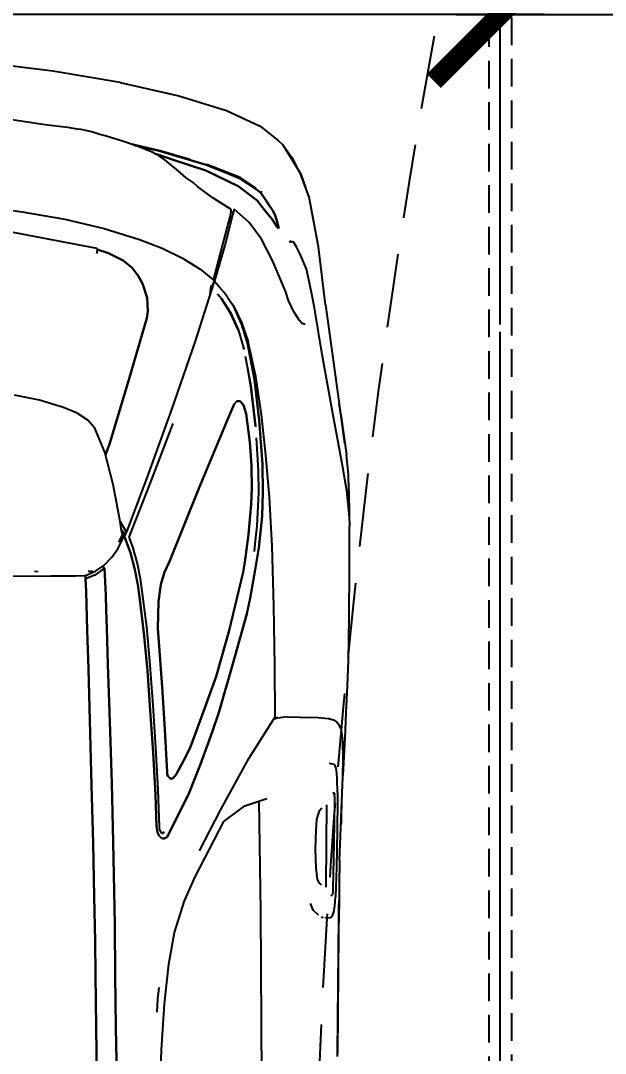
# Model space of a CAD drawing. Header units: inches. Extents: x 7915 to 10666, y -851 to 1175.
# Drawn here: x 8292.4 to 8332.1, y 277.7 to 347.7 of the extents above; entities that cross this region are included whole.
import ezdxf

# ---------------------------------------------------------------- set-up
doc = ezdxf.new("R2010")
doc.units = ezdxf.units.IN
doc.header["$LTSCALE"] = 10
doc.header["$MEASUREMENT"] = 0
for name, pattern in [('Amconstr', [9999, 9999, 0]), ('DASHED', [0.75, 0.5, -0.25]), ('HIDDEN', [9.525, 6.35, -3.175]), ('HIDDEN2', [0.1875, 0.125, -0.0625])]:
    doc.linetypes.add(name, pattern=pattern)
for name, color, linetype in [('CAR1', 250, 'Continuous'), ('dim', 1, 'Continuous'), ('PARK LINE', 2, 'Continuous'), ('SHADE I SEC BEAM', 11, 'HIDDEN2'), ('TEFLONE', 41, 'Continuous')]:
    doc.layers.add(name, color=color, linetype=linetype)
doc.styles.add('3-16', font='arial.ttf', dxfattribs={"height": 15})
doc.dimstyles.new('3-16 INCH', dxfattribs={"dimtxt": 15, "dimasz": 9, "dimexe": 3, "dimexo": 0.5, "dimgap": 0.5, "dimtad": 1, "dimdec": 4, "dimzin": 0, "dimdsep": 46, "dimlunit": 4, "dimtxsty": '3-16', "dimblk": 'ARCHTICK', "dimcen": 8, "dimdle": 3, "dimclrd": 1, "dimclre": 8, "dimclrt": 2, "dimadec": 3, "dimazin": 0, "dimtfac": 1, "dimtdec": 4, "dimtofl": 0, "dimtmove": 2, "dimatfit": 3, "dimldrblk": 'AERO', "dimfxl": 0, "dimtolj": 1, "dimtzin": 0, "dimarcsym": 0})

# ---------------------------------------------------------------- blocks, each defined once
blk = doc.blocks.new('*U249')
at = {"layer": 'PARK LINE', "linetype": 'Amconstr', "lineweight": 25}
blk.add_line((-17.446, 4.432), (-203.535, 51.706), dxfattribs=at)
blk = doc.blocks.new('*U250')
at = {"layer": 'PARK LINE', "color": 0, "linetype": 'ByBlock', "lineweight": -2}
blk.add_blockref('*U249', (-47.274, -186.089), dxfattribs=at)
blk = doc.blocks.new('*U251')
at = {"layer": 'SHADE I SEC BEAM', "ltscale": 1.5}
blk.add_lwpolyline([(-0.75, 124.75), (0.75, 124.75), (0.75, -124.75), (-0.75, -124.75)], close=True, dxfattribs=at)
blk = doc.blocks.new('*U252')
at = {"layer": 'dim', "color": 0, "linetype": 'ByBlock', "lineweight": -2}
blk.add_blockref('*U251', (192, 252.5), dxfattribs=at)
blk = doc.blocks.new('*U255')
at = {"layer": 'TEFLONE', "linetype": 'DASHED'}
blk.add_lwpolyline([(-89.633, 108.001, 0.1117), (-89.633, -120), (102.367, -120, -0.1117), (102.367, 108.001), (102.367, 118.5), (-89.633, 118.5)], format="xyb", close=True, dxfattribs=at)
blk = doc.blocks.new('*U256')
at = {"layer": 'TEFLONE', "color": 0, "linetype": 'ByBlock', "lineweight": -2}
for p in [(0, 0), (192, 0)]:
    blk.add_blockref('*U255', p, dxfattribs=at)
blk = doc.blocks.new('A$C6e495745')
at = {"layer": 'CAR1'}
for p, q in [((182.238, 30.267), (181.876, 27.18)), ((157.153, 29.609), (157.196, 25.714)), ((188.369, 29.733), (187.816, 25.702)), ((191.425, 25.227), (191.875, 29.194)), ((179.458, 22.056), (180.6, 28.593)), ((169.113, 25.827), (169.442, 27.528)), ((181.876, 27.18), (181.405, 24.279)), ((157.513, 25.997), (157.511, 25.741)), ((157.196, 25.714), (157.21, 24.882)), ((168.653, 24.188), (169.113, 25.827)), ((187.816, 25.702), (187.66, 24.174)), ((190.724, 20.656), (191.425, 25.227)), ((157.21, 24.882), (157.226, 24.057)), ((157.226, 24.057), (157.246, 23.211)), ((168.269, 23.266), (168.653, 24.188)), ((181.405, 24.279), (180.821, 21.604)), ((187.66, 24.174), (187.529, 23.41)), ((157.246, 23.211), (157.266, 22.53)), ((167.812, 22.525), (168.269, 23.266)), ((187.449, 22.934), (187.492, 23.147)), ((187.492, 23.147), (187.529, 23.41)), ((154.446, 22.406), (153.55, 22.365)), ((153.55, 22.365), (154.446, 22.406)), ((155.328, 22.448), (154.446, 22.406)), ((154.446, 22.406), (155.328, 22.448)), ((156.196, 22.488), (155.328, 22.448)), ((155.328, 22.448), (156.196, 22.488)), ((157.048, 22.53), (156.196, 22.488)), ((156.196, 22.488), (157.048, 22.53)), ((157.307, 21.894), (157.048, 22.53)), ((157.048, 22.53), (157.27, 22.521)), ((157.266, 22.53), (157.571, 21.852)), ((167.275, 22.036), (167.812, 22.525)), ((179.581, 22.745), (179.575, 22.725)), ((179.575, 22.725), (179.581, 22.745)), ((187.196, 21.972), (187.326, 22.463)), ((187.326, 22.463), (187.449, 22.934)), ((139.113, 21.773), (135.528, 21.645)), ((135.528, 21.645), (139.113, 21.773)), ((143.079, 21.924), (139.113, 21.773)), ((139.113, 21.773), (143.079, 21.924)), ((145.679, 22.027), (143.079, 21.924)), ((143.079, 21.924), (145.679, 22.027)), ((148.32, 22.137), (145.679, 22.027)), ((145.679, 22.027), (148.32, 22.137)), ((150.957, 22.249), (148.32, 22.137)), ((148.32, 22.137), (150.957, 22.249)), ((153.55, 22.365), (150.957, 22.249)), ((150.957, 22.249), (153.55, 22.365)), ((157.793, 21.245), (157.307, 21.894)), ((157.571, 22.356), (157.585, 22.104)), ((157.571, 21.852), (157.971, 21.304)), ((157.585, 22.104), (157.61, 22.036)), ((165.664, 21.349), (167.275, 22.036)), ((179.187, 22.079), (179.114, 22.091)), ((179.383, 22.062), (179.159, 21.291)), ((179.159, 21.291), (179.383, 22.062)), ((179.458, 22.056), (179.187, 22.079)), ((187.102, 21.621), (187.196, 21.972)), ((126.688, 21.389), (122.175, 21.258)), ((122.175, 21.258), (126.688, 21.389)), ((130.193, 21.484), (126.688, 21.389)), ((126.688, 21.389), (130.193, 21.484)), ((132.498, 21.547), (130.193, 21.484)), ((130.193, 21.484), (132.498, 21.547)), ((135.528, 21.645), (132.498, 21.547)), ((132.498, 21.547), (135.528, 21.645)), ((151.28, 20.933), (153.736, 21.04)), ((153.736, 21.04), (151.28, 20.933)), ((153.736, 21.04), (154.954, 21.096)), ((154.954, 21.096), (153.736, 21.04)), ((154.954, 21.096), (155.956, 21.15)), ((155.956, 21.15), (154.954, 21.096)), ((155.956, 21.15), (156.862, 21.201)), ((156.862, 21.201), (155.956, 21.15)), ((156.862, 21.201), (157.793, 21.245)), ((157.793, 21.245), (156.862, 21.201)), ((157.731, 21.328), (157.793, 21.331)), ((157.923, 21.371), (157.793, 21.245)), ((157.793, 21.331), (157.839, 21.29)), ((157.971, 21.304), (158.537, 20.762)), ((163.478, 20.745), (165.664, 21.349)), ((166.276, 21.014), (165.477, 21.298)), ((165.477, 21.298), (166.276, 21.014)), ((170.748, 19.739), (166.276, 21.014)), ((166.276, 21.014), (170.748, 19.739)), ((179.159, 21.291), (178.666, 20.279)), ((178.666, 20.279), (179.159, 21.291)), ((180.821, 21.604), (180.116, 19.189)), ((186.752, 20.445), (187.102, 21.621)), ((133.634, 20.231), (137.034, 20.334)), ((137.034, 20.334), (133.634, 20.231)), ((137.034, 20.334), (140.269, 20.446)), ((140.269, 20.446), (137.034, 20.334)), ((140.269, 20.446), (143.207, 20.567)), ((143.207, 20.567), (140.269, 20.446)), ((143.207, 20.567), (146.039, 20.695)), ((146.039, 20.695), (143.207, 20.567)), ((146.039, 20.695), (148.722, 20.818)), ((148.722, 20.818), (146.039, 20.695)), ((148.722, 20.818), (151.28, 20.933)), ((151.28, 20.933), (148.722, 20.818)), ((158.537, 20.762), (159.119, 20.378)), ((159.119, 20.378), (159.717, 20.096)), ((160.962, 20.239), (163.478, 20.745)), ((186.412, 19.382), (186.752, 20.445)), ((190.724, 20.656), (189.889, 16.668)), ((122.158, 19.912), (126.687, 20.046)), ((126.687, 20.046), (122.158, 19.912)), ((126.687, 20.046), (130.197, 20.144)), ((130.197, 20.144), (126.687, 20.046)), ((130.197, 20.144), (133.634, 20.231)), ((133.634, 20.231), (130.197, 20.144)), ((158.86, 19.513), (159.931, 19.934)), ((159.505, 19.766), (158.86, 19.513)), ((159.264, 19.362), (159.907, 19.615)), ((159.931, 19.934), (159.505, 19.766)), ((159.586, 20.299), (159.593, 20.295)), ((159.593, 20.295), (160.062, 20.077)), ((159.717, 20.096), (160.149, 19.934)), ((159.907, 19.615), (163.514, 18.258)), ((159.948, 20.01), (159.926, 19.938)), ((159.926, 19.938), (160.259, 19.801)), ((159.931, 19.934), (159.931, 19.936)), ((159.967, 19.921), (159.931, 19.934)), ((159.932, 19.957), (159.933, 20.015)), ((160.062, 20.077), (160.361, 20.129)), ((160.149, 19.934), (160.413, 20.138)), ((160.93, 20.211), (160.259, 19.801)), ((163.964, 18.475), (160.274, 19.81)), ((160.361, 20.129), (160.662, 20.184)), ((160.662, 20.184), (160.962, 20.239)), ((160.96, 20.238), (160.93, 20.211)), ((174.783, 18.626), (170.748, 19.739)), ((170.748, 19.739), (174.783, 18.626)), ((178.168, 19.659), (177.631, 19.252)), ((177.631, 19.252), (178.168, 19.659)), ((178.666, 20.279), (178.168, 19.659)), ((178.168, 19.659), (178.666, 20.279)), ((186.502, 19.662), (186.11, 17.884)), ((186.11, 17.884), (186.502, 19.662)), ((186.144, 17.88), (186.608, 19.995)), ((156.682, 18.991), (155.873, 18.858)), ((155.873, 18.858), (156.682, 18.991)), ((157.727, 19.203), (156.682, 18.991)), ((156.682, 18.991), (157.727, 19.203)), ((157.096, 18.811), (158.143, 19.035)), ((158.86, 19.513), (157.727, 19.203)), ((157.727, 19.203), (158.86, 19.513)), ((158.143, 19.035), (159.264, 19.362)), ((177.116, 18.951), (176.15, 18.615)), ((176.15, 18.615), (177.116, 18.951)), ((177.631, 19.252), (177.116, 18.951)), ((177.116, 18.951), (177.631, 19.252)), ((180.116, 19.189), (179.532, 17.641)), ((186.035, 18.415), (186.412, 19.382)), ((150.884, 18.256), (148.185, 18.017)), ((148.185, 18.017), (150.884, 18.256)), ((153.445, 18.53), (150.884, 18.256)), ((150.884, 18.256), (153.445, 18.53)), ((151.261, 18.068), (153.851, 18.335)), ((155.873, 18.858), (153.445, 18.53)), ((153.445, 18.53), (155.873, 18.858)), ((153.851, 18.335), (156.273, 18.672)), ((156.273, 18.672), (157.096, 18.811)), ((163.514, 18.258), (167.661, 16.739)), ((168.61, 16.856), (163.964, 18.475)), ((175.25, 18.571), (174.783, 18.626)), ((174.783, 18.626), (175.25, 18.571)), ((176.15, 18.615), (175.25, 18.571)), ((175.25, 18.571), (176.15, 18.615)), ((185.773, 17.923), (186.035, 18.415)), ((185.898, 18.12), (185.936, 18.229)), ((185.936, 18.229), (185.898, 18.12)), ((142.468, 17.592), (140.32, 17.479)), ((140.32, 17.479), (142.468, 17.592)), ((145.345, 17.793), (142.468, 17.592)), ((142.468, 17.592), (145.345, 17.793)), ((142.814, 17.413), (145.689, 17.613)), ((148.185, 18.017), (145.345, 17.793)), ((145.345, 17.793), (148.185, 18.017)), ((145.689, 17.613), (148.552, 17.829)), ((148.552, 17.829), (151.261, 18.068)), ((152.545, 17.474), (153.753, 17.579)), ((153.753, 17.579), (152.545, 17.474)), ((153.753, 17.579), (155.575, 17.556)), ((155.575, 17.556), (153.753, 17.579)), ((155.575, 17.556), (156.742, 17.415)), ((156.742, 17.415), (155.575, 17.556)), ((179.532, 17.641), (178.882, 16.262)), ((184.793, 16.633), (185.535, 17.546)), ((186.11, 17.884), (185.227, 14.735)), ((185.227, 14.735), (186.11, 17.884)), ((185.53, 16.979), (185.703, 17.511)), ((185.703, 17.511), (185.53, 16.979)), ((185.535, 17.546), (185.773, 17.923)), ((185.578, 15.852), (186.144, 17.88)), ((185.703, 17.511), (185.831, 17.886)), ((185.831, 17.886), (185.703, 17.511)), ((185.831, 17.886), (185.898, 18.12)), ((185.898, 18.12), (185.831, 17.886)), ((121.984, 17.011), (125.201, 16.94)), ((125.201, 16.94), (128.314, 16.779)), ((127.74, 17.273), (128.618, 17.236)), ((128.618, 17.236), (129.408, 17.147)), ((139.525, 17.046), (139.524, 16.951)), ((139.524, 16.951), (139.525, 17.046)), ((139.525, 16.959), (139.524, 16.951)), ((139.524, 16.951), (139.56, 16.839)), ((139.56, 16.839), (139.524, 16.951)), ((139.552, 17.144), (139.525, 17.046)), ((139.525, 17.046), (139.552, 17.144)), ((139.552, 17.144), (139.551, 17.136)), ((139.699, 17.292), (139.552, 17.144)), ((139.552, 17.144), (139.699, 17.292)), ((139.56, 16.839), (139.657, 16.731)), ((139.657, 16.731), (139.56, 16.839)), ((139.925, 17.41), (139.699, 17.292)), ((139.699, 17.292), (139.925, 17.41)), ((139.85, 17.079), (139.927, 17.177)), ((139.868, 17.048), (139.861, 17.093)), ((139.964, 16.987), (139.868, 17.048)), ((140.32, 17.479), (139.925, 17.41)), ((139.925, 17.41), (140.32, 17.479)), ((139.927, 17.177), (140.069, 17.253)), ((140.069, 17.253), (140.32, 17.291)), ((140.32, 17.291), (142.814, 17.413)), ((143.747, 16.757), (143.913, 16.81)), ((143.913, 16.81), (143.747, 16.757)), ((143.913, 16.81), (144.029, 16.827)), ((144.029, 16.827), (143.913, 16.81)), ((144.029, 16.827), (144.01, 16.823)), ((144.029, 16.827), (146.921, 17.009)), ((146.921, 17.009), (144.029, 16.827)), ((146.921, 17.009), (149.804, 17.227)), ((149.804, 17.227), (146.921, 17.009)), ((149.804, 17.227), (152.545, 17.474)), ((152.545, 17.474), (149.804, 17.227)), ((156.742, 17.415), (157.579, 17.185)), ((157.579, 17.185), (156.742, 17.415)), ((157.579, 17.185), (158.296, 16.854)), ((158.296, 16.854), (157.579, 17.185)), ((158.296, 16.854), (163.291, 14.948)), ((163.291, 14.948), (158.296, 16.854)), ((173.268, 15.314), (168.61, 16.856)), ((184.852, 14.765), (185.53, 16.979)), ((185.53, 16.979), (184.852, 14.765)), ((128.314, 16.779), (131.016, 16.517)), ((131.016, 16.517), (133.149, 16.162)), ((133.149, 16.162), (135.309, 15.517)), ((139.657, 16.731), (142.645, 15.308)), ((142.645, 15.308), (139.657, 16.731)), ((143.579, 16.542), (143.629, 16.649)), ((143.629, 16.649), (143.579, 16.542)), ((143.628, 16.394), (143.579, 16.542)), ((143.579, 16.542), (143.628, 16.394)), ((143.867, 16.196), (143.628, 16.394)), ((143.628, 16.394), (143.867, 16.196)), ((143.629, 16.649), (143.747, 16.757)), ((143.747, 16.757), (143.629, 16.649)), ((143.781, 16.765), (143.747, 16.757)), ((145.135, 15.551), (143.867, 16.196)), ((143.867, 16.196), (145.135, 15.551)), ((178.882, 16.262), (178.161, 15.065)), ((184.33, 16.081), (184.793, 16.633)), ((189.889, 16.668), (188.94, 13.429)), ((135.309, 15.517), (136.949, 14.817)), ((145.761, 15.27), (145.135, 15.551)), ((145.135, 15.551), (145.761, 15.27)), ((183.746, 15.311), (184.009, 15.621)), ((184.009, 15.621), (184.33, 16.081)), ((136.949, 14.817), (140.729, 12.924)), ((142.645, 15.308), (144.594, 14.57)), ((144.594, 14.57), (142.645, 15.308)), ((148.164, 14.408), (145.761, 15.27)), ((145.761, 15.27), (148.164, 14.408)), ((163.291, 14.948), (167.913, 13.09)), ((167.913, 13.09), (163.291, 14.948)), ((177.186, 14.136), (173.268, 15.314)), ((178.161, 15.065), (177.367, 14.062)), ((183.004, 14.254), (183.497, 14.945)), ((183.497, 14.945), (183.746, 15.311)), ((183.819, 12.56), (184.852, 14.765)), ((184.852, 14.765), (183.819, 12.56)), ((184.393, 12.433), (185.256, 14.708)), ((185.227, 14.735), (184.626, 13.161)), ((184.626, 13.161), (185.227, 14.735)), ((138.716, 14.541), (141.506, 13.159)), ((144.594, 14.57), (146.782, 13.809)), ((146.782, 13.809), (144.594, 14.57)), ((150.546, 13.585), (148.164, 14.408)), ((148.164, 14.408), (150.546, 13.585)), ((176.458, 14.355), (177.037, 14.293)), ((177.327, 14.079), (176.879, 13.664)), ((176.968, 13.747), (177.327, 14.079)), ((177.003, 14.251), (177.054, 14.314)), ((177.003, 14.251), (177.075, 14.181)), ((177.075, 14.181), (177.367, 14.062)), ((177.129, 14.153), (177.134, 14.157)), ((179.874, 13.386), (177.38, 14.079)), ((177.427, 14.138), (179.84, 13.549)), ((182.218, 13.001), (183.004, 14.254)), ((146.782, 13.809), (148.171, 13.358)), ((148.171, 13.358), (146.782, 13.809)), ((148.171, 13.358), (151.434, 12.461)), ((151.434, 12.461), (148.171, 13.358)), ((153.682, 12.749), (150.546, 13.585)), ((150.546, 13.585), (153.682, 12.749)), ((175.197, 12.949), (176.156, 13.589)), ((176.175, 13.585), (175.233, 12.956)), ((176.156, 13.589), (176.466, 13.863)), ((176.467, 13.855), (176.175, 13.585)), ((176.296, 13.193), (176.587, 13.394)), ((176.459, 13.857), (176.467, 13.855)), ((176.587, 13.394), (176.968, 13.747)), ((176.879, 13.664), (176.877, 13.663)), ((179.84, 13.549), (181.724, 13.069)), ((181.842, 12.905), (179.874, 13.386)), ((188.94, 13.429), (187.903, 11.13)), ((140.729, 12.924), (141.821, 11.531)), ((141.506, 13.159), (145.015, 11.287)), ((157.658, 11.851), (153.682, 12.749)), ((153.682, 12.749), (157.658, 11.851)), ((167.913, 13.09), (169.041, 12.629)), ((169.041, 12.629), (167.913, 13.09)), ((169.041, 12.629), (169.229, 12.44)), ((169.229, 12.44), (169.041, 12.629)), ((174.078, 12.418), (175.197, 12.949)), ((175.233, 12.956), (174.098, 12.424)), ((174.48, 12.194), (175.646, 12.741)), ((175.646, 12.741), (174.48, 12.194)), ((174.536, 12.175), (175.646, 12.741)), ((175.646, 12.741), (174.536, 12.175)), ((176.284, 13.184), (175.646, 12.741)), ((175.646, 12.741), (175.782, 12.836)), ((176.292, 13.19), (176.284, 13.184)), ((181.362, 11.774), (182.25, 12.809)), ((181.762, 13.061), (181.665, 12.948)), ((181.724, 13.069), (182.065, 13)), ((182.25, 12.809), (181.842, 12.905)), ((182.076, 12.984), (181.98, 12.873)), ((182.065, 13), (182.085, 13)), ((182.089, 13.007), (182.076, 12.984)), ((182.12, 13), (182.218, 13.001)), ((184.626, 13.161), (184.345, 12.442)), ((184.345, 12.442), (184.626, 13.161)), ((151.434, 12.461), (154.818, 11.574)), ((154.818, 11.574), (151.434, 12.461)), ((168.98, 11.979), (168.383, 11.81)), ((168.383, 11.81), (168.98, 11.979)), ((169.232, 12.226), (168.98, 11.979)), ((168.98, 11.979), (169.232, 12.226)), ((169.229, 12.44), (169.232, 12.226)), ((169.232, 12.226), (169.229, 12.44)), ((172.302, 11.914), (170.311, 11.508)), ((172.79, 12.013), (172.741, 12.003)), ((172.786, 12.012), (172.894, 12.046)), ((174.098, 12.424), (172.79, 12.013)), ((173.168, 11.775), (174.48, 12.194)), ((174.48, 12.194), (173.168, 11.775)), ((173.281, 11.733), (174.536, 12.175)), ((174.536, 12.175), (173.281, 11.733)), ((182.864, 11.248), (183.819, 12.56)), ((183.819, 12.56), (182.864, 11.248)), ((184.007, 11.923), (183.534, 11.223)), ((183.534, 11.223), (184.007, 11.923)), ((183.686, 11.328), (184.393, 12.433)), ((184.345, 12.442), (184.007, 11.923)), ((184.007, 11.923), (184.345, 12.442)), ((141.821, 11.531), (142.325, 10.029)), ((145.015, 11.287), (147.866, 9.542)), ((154.818, 11.574), (155.887, 11.35)), ((155.887, 11.35), (154.818, 11.574)), ((155.887, 11.35), (157.813, 11.035)), ((157.813, 11.035), (155.887, 11.35)), ((158.319, 11.741), (157.658, 11.851)), ((157.658, 11.851), (158.319, 11.741)), ((160.198, 11.529), (158.319, 11.741)), ((158.319, 11.741), (160.198, 11.529)), ((162.258, 11.378), (160.198, 11.529)), ((160.198, 11.529), (162.258, 11.378)), ((163.313, 11.346), (162.258, 11.378)), ((162.258, 11.378), (163.313, 11.346)), ((164.9, 11.397), (163.313, 11.346)), ((163.313, 11.346), (164.9, 11.397)), ((166.46, 11.532), (164.9, 11.397)), ((164.9, 11.397), (166.46, 11.532)), ((168.383, 11.81), (166.46, 11.532)), ((166.46, 11.532), (168.383, 11.81)), ((167.565, 11.149), (170.24, 11.501)), ((170.311, 11.508), (167.58, 11.15)), ((167.973, 10.903), (170.695, 11.274)), ((170.695, 11.274), (167.973, 10.903)), ((170.24, 11.501), (171.293, 11.71)), ((170.695, 11.274), (173.168, 11.775)), ((173.168, 11.775), (170.695, 11.274)), ((170.923, 11.188), (173.281, 11.733)), ((171.293, 11.71), (171.681, 11.787)), ((180.252, 10.924), (181.362, 11.774)), ((182.392, 10.882), (182.864, 11.248)), ((182.864, 11.248), (182.392, 10.882)), ((183.534, 11.223), (183.392, 11.025)), ((183.392, 11.025), (183.534, 11.223)), ((134.676, 10.338), (142.15, 10.549)), ((157.813, 11.035), (159.315, 10.818)), ((159.315, 10.818), (157.813, 11.035)), ((159.579, 11.079), (159.066, 11.138)), ((159.315, 10.818), (161.464, 10.629)), ((161.464, 10.629), (159.315, 10.818)), ((160.81, 10.966), (159.579, 11.079)), ((163.034, 10.888), (160.81, 10.966)), ((161.464, 10.629), (163.081, 10.602)), ((163.081, 10.602), (161.464, 10.629)), ((164.544, 10.923), (163.034, 10.888)), ((163.081, 10.602), (164.99, 10.656)), ((164.99, 10.656), (163.081, 10.602)), ((166.762, 11.089), (164.544, 10.923)), ((164.99, 10.656), (167.973, 10.903)), ((167.973, 10.903), (164.99, 10.656)), ((165.609, 10.421), (168.349, 10.761)), ((167.58, 11.15), (167.518, 11.145)), ((168.349, 10.761), (170.923, 11.188)), ((178.809, 10.161), (180.252, 10.924)), ((181.602, 10.232), (181.939, 10.518)), ((181.939, 10.518), (181.602, 10.232)), ((181.939, 10.518), (182.392, 10.882)), ((182.392, 10.882), (181.939, 10.518)), ((182.891, 10.661), (182.52, 10.404)), ((182.52, 10.404), (182.891, 10.661)), ((183.392, 11.025), (182.891, 10.661)), ((182.891, 10.661), (183.392, 11.025)), ((183.406, 10.942), (183.465, 10.987)), ((187.903, 11.13), (186.952, 9.894)), ((110.974, 9.868), (134.676, 10.338)), ((155.408, 9.74), (159.43, 9.915)), ((159.43, 9.915), (162.753, 10.14)), ((162.753, 10.14), (165.609, 10.421)), ((176.738, 9.249), (178.809, 10.161)), ((180.973, 9.777), (181.146, 9.923)), ((181.146, 9.923), (180.973, 9.777)), ((181.665, 9.946), (181.091, 9.778)), ((181.091, 9.778), (181.665, 9.946)), ((181.146, 9.923), (181.602, 10.232)), ((181.602, 10.232), (181.146, 9.923)), ((181.927, 10.049), (181.665, 9.946)), ((181.665, 9.946), (181.927, 10.049)), ((182.223, 10.217), (181.927, 10.049)), ((181.927, 10.049), (182.223, 10.217)), ((182.52, 10.404), (182.223, 10.217)), ((182.223, 10.217), (182.52, 10.404)), ((186.645, 9.547), (186.952, 9.894)), ((147.691, 9.514), (147.811, 9.517)), ((147.82, 9.547), (147.694, 9.647)), ((147.877, 8.732), (147.768, 9.516)), ((147.811, 9.554), (147.811, 9.575)), ((147.811, 9.367), (147.811, 9.547)), ((147.866, 9.542), (151.337, 9.615)), ((151.337, 9.615), (155.408, 9.74)), ((176.113, 9.031), (176.738, 9.249)), ((181.091, 9.778), (180.973, 9.777)), ((180.973, 9.777), (181.091, 9.778)), ((184.767, 8.367), (186.645, 9.547)), ((186.645, 9.547), (185.809, 8.947)), ((147.877, 8.732), (147.877, 7.86)), ((174.794, 8.292), (175.383, 8.689)), ((175.383, 8.689), (176.113, 9.031)), ((179.251, 8.29), (179.71, 8.527)), ((179.71, 8.527), (180.046, 8.728)), ((180.119, 8.82), (180.046, 8.98)), ((180.119, 8.82), (180.046, 8.728)), ((180.053, 8.963), (180.148, 8.995)), ((180.11, 8.881), (180.095, 8.872)), ((180.154, 9.012), (180.11, 8.881)), ((185.809, 8.947), (184.937, 8.474)), ((147.877, 7.86), (147.877, 6.632)), ((174.51, 7.89), (174.535, 7.989)), ((174.524, 7.963), (174.575, 8.086)), ((174.575, 8.086), (174.639, 8.16)), ((174.639, 8.16), (174.794, 8.292)), ((177.334, 7.64), (178.245, 7.855)), ((178.245, 7.855), (178.793, 8.085)), ((178.793, 8.085), (179.251, 8.29)), ((179.787, 7.054), (183.14, 7.739)), ((183.14, 7.739), (184.767, 8.367)), ((184.549, 8.264), (183.776, 7.984)), ((184.767, 8.367), (184.549, 8.264)), ((172.481, 6.694), (175.647, 7.257)), ((175.647, 7.257), (176.46, 7.439)), ((175.843, 6.525), (179.787, 7.054)), ((176.46, 7.439), (177.334, 7.64)), ((134.486, 6.435), (134.487, 6.438)), ((134.487, 6.438), (134.805, 6.783)), ((134.805, 6.783), (135.198, 6.954)), ((135.198, 6.954), (135.245, 6.962)), ((136.517, 6.258), (136.661, 6.407)), ((136.661, 6.407), (136.908, 6.527)), ((136.908, 6.527), (137.669, 6.628)), ((137.669, 6.628), (138.91, 6.687)), ((138.91, 6.687), (140.24, 6.674)), ((140.24, 6.674), (140.947, 6.617)), ((140.947, 6.617), (141.249, 6.539)), ((141.249, 6.539), (141.566, 6.449)), ((141.566, 6.449), (141.749, 6.296)), ((147.877, 6.632), (147.814, 5.955)), ((168.492, 5.923), (172.481, 6.694)), ((175.843, 6.525), (172.923, 6.086)), ((134.271, 5.809), (134.29, 5.985)), ((134.273, 5.767), (134.271, 5.809)), ((134.29, 5.64), (134.272, 5.75)), ((134.29, 5.64), (134.385, 5.493)), ((134.303, 6.108), (134.307, 6.142)), ((134.307, 6.142), (134.352, 6.216)), ((135.815, 5.603), (135.833, 5.518)), ((139.351, 5.984), (136.373, 5.955)), ((141.966, 5.983), (139.351, 5.984)), ((144.697, 5.513), (144.747, 5.701)), ((144.747, 5.701), (144.759, 5.835)), ((147.794, 5.847), (147.716, 5.587)), ((147.803, 5.876), (147.794, 5.847)), ((147.814, 5.955), (147.803, 5.876)), ((164.984, 5.233), (168.492, 5.923)), ((172.923, 6.086), (169.315, 5.531)), ((124.916, 5.004), (134.942, 5.037)), ((133.398, 5.045), (125.113, 5.014)), ((125.125, 5.016), (134.371, 5.048)), ((125.14, 5.016), (125.125, 5.016)), ((134.371, 5.048), (134.966, 5.049)), ((134.385, 5.493), (134.692, 5.386)), ((134.692, 5.386), (135.116, 5.33)), ((136.449, 5.042), (134.942, 5.037)), ((135.487, 5.049), (134.966, 5.049)), ((134.966, 5.049), (135.502, 5.049)), ((135.487, 5.049), (134.966, 5.049)), ((135.116, 5.33), (135.733, 5.294)), ((136.026, 5.047), (135.487, 5.049)), ((135.487, 5.049), (135.502, 5.049)), ((136.42, 5.277), (135.733, 5.294)), ((135.885, 5.491), (135.833, 5.518)), ((135.885, 5.491), (135.932, 5.479)), ((135.932, 5.479), (136.072, 5.454)), ((136.454, 5.043), (136.026, 5.047)), ((136.072, 5.454), (136.277, 5.446)), ((136.277, 5.446), (139.345, 5.422)), ((137.693, 5.254), (136.42, 5.277)), ((138.187, 5.042), (136.449, 5.042)), ((138.994, 5.245), (137.693, 5.254)), ((138.187, 5.042), (139.85, 5.008)), ((140.246, 5.238), (138.994, 5.245)), ((139.345, 5.422), (142.248, 5.417)), ((139.85, 5.008), (141.66, 4.975)), ((140.923, 5.24), (140.246, 5.238)), ((140.558, 4.995), (140.776, 4.958)), ((140.776, 4.958), (141.21, 4.958)), ((141.579, 5.243), (140.923, 5.24)), ((141.21, 4.958), (142.137, 4.958)), ((142.798, 5.261), (141.579, 5.243)), ((141.66, 4.975), (143.879, 4.895)), ((142.248, 5.417), (142.459, 5.422)), ((142.459, 5.422), (142.632, 5.444)), ((142.632, 5.444), (142.724, 5.48)), ((142.692, 5.454), (142.641, 5.447)), ((142.775, 5.493), (142.692, 5.454)), ((142.724, 5.48), (142.775, 5.493)), ((142.791, 5.586), (142.775, 5.493)), ((142.798, 5.261), (143.696, 5.29)), ((143.696, 5.29), (144.103, 5.321)), ((144.103, 5.321), (144.451, 5.372)), ((144.451, 5.372), (144.611, 5.428)), ((144.611, 5.428), (144.697, 5.513)), ((145.1, 4.89), (146.338, 4.948)), ((146.338, 4.948), (147.048, 5.047)), ((147.048, 5.047), (147.402, 5.196)), ((147.578, 5.359), (147.402, 5.196)), ((147.716, 5.587), (147.578, 5.359)), ((161.725, 4.732), (163.261, 4.909)), ((163.261, 4.909), (164.984, 5.233)), ((164.353, 4.804), (165.711, 4.961)), ((168.43, 5.384), (165.711, 4.961)), ((169.315, 5.531), (166.469, 5.102)), ((168.43, 5.384), (169.152, 5.507)), ((143.879, 4.895), (145.1, 4.89)), ((143.994, 4.895), (146.501, 4.794)), ((146.501, 4.794), (148.237, 4.732)), ((148.237, 4.732), (150.014, 4.679)), ((150.014, 4.679), (151.791, 4.641)), ((151.791, 4.641), (154.675, 4.616)), ((154.675, 4.616), (157.989, 4.641)), ((157.989, 4.641), (160.859, 4.698)), ((161.594, 4.722), (160.859, 4.698)), ((161.594, 4.722), (161.725, 4.732)), ((161.595, 4.722), (163.318, 4.77)), ((163.281, 4.777), (161.598, 4.722)), ((163.318, 4.77), (164.353, 4.804))]:
    blk.add_line(p, q, dxfattribs=at)
blk = doc.blocks.new('_ArchTick')
at = {"color": 0, "const_width": 0.15}
blk.add_lwpolyline([(-0.5, -0.5), (0.5, 0.5)], dxfattribs=at)
blk = doc.blocks.new('*D262')
at = {"layer": 'Defpoints', "color": 0}
for p in [(8228.96, 348.108), (8228.96, 326.605), (8324.96, 326.605)]:
    blk.add_point(p, dxfattribs=at)
at = {"layer": 'dim', "color": 8, "linetype": 'HIDDEN', "lineweight": -2}
for p, q in [((8228.96, 327.105), (8228.96, 351.108)), ((8324.96, 327.105), (8324.96, 351.108))]:
    blk.add_line(p, q, dxfattribs=at)
at = {"layer": 'dim', "color": 1, "lineweight": -2}
blk.add_line((8327.96, 348.108), (8225.96, 348.108), dxfattribs=at)
at = {"layer": 'dim', "color": 1, "lineweight": -2, "xscale": 9, "yscale": 9, "zscale": 9, "rotation": 180}
blk.add_blockref('_ArchTick', (8228.96, 348.108), dxfattribs=at)
at = {"layer": 'dim', "color": 1, "lineweight": -2, "xscale": 9, "yscale": 9, "zscale": 9}
blk.add_blockref('_ArchTick', (8324.96, 348.108), dxfattribs=at)
at = {"layer": 'dim', "color": 2, "insert": (8276.96, 356.267), "char_height": 15, "attachment_point": 5, "style": '3-16'}
blk.add_mtext("\\A1;8'", dxfattribs=at)
blk = doc.blocks.new('AERO')
blk.add_line((0, 0), (-1, 0))
blk.add_lwpolyline([(-0.7071, 0.7071), (0, 0), (-0.7071, -0.7071)])
blk = doc.blocks.new('*D263')
at = {"layer": 'Defpoints', "color": 0}
for p in [(8420.96, 348.108), (8324.96, 326.605), (8420.96, 326.605)]:
    blk.add_point(p, dxfattribs=at)
at = {"layer": 'dim', "color": 8, "linetype": 'HIDDEN', "lineweight": -2}
for p, q in [((8324.96, 327.105), (8324.96, 351.108)), ((8420.96, 327.105), (8420.96, 351.108))]:
    blk.add_line(p, q, dxfattribs=at)
at = {"layer": 'dim', "color": 1, "lineweight": -2}
blk.add_line((8321.96, 348.108), (8423.96, 348.108), dxfattribs=at)
at = {"layer": 'dim', "color": 1, "lineweight": -2, "xscale": 9, "yscale": 9, "zscale": 9, "rotation": 180}
blk.add_blockref('_ArchTick', (8324.96, 348.108), dxfattribs=at)
at = {"layer": 'dim', "color": 1, "lineweight": -2, "xscale": 9, "yscale": 9, "zscale": 9}
blk.add_blockref('_ArchTick', (8420.96, 348.108), dxfattribs=at)
at = {"layer": 'dim', "color": 2, "insert": (8372.96, 356.267), "char_height": 15, "attachment_point": 5, "style": '3-16'}
blk.add_mtext("\\A1;8'", dxfattribs=at)
blk = doc.blocks.new('*D277')
at = {"layer": 'Defpoints', "color": 0}
for p in [(8324.96, 384.447), (8324.96, 350.03), (8132.96, 341.605)]:
    blk.add_point(p, dxfattribs=at)
at = {"layer": 'dim', "color": 8, "linetype": 'HIDDEN', "lineweight": -2}
for p, q in [((8132.96, 342.105), (8132.96, 387.447)), ((8324.96, 350.53), (8324.96, 387.447))]:
    blk.add_line(p, q, dxfattribs=at)
at = {"layer": 'dim', "color": 1, "lineweight": -2}
blk.add_line((8129.96, 384.447), (8327.96, 384.447), dxfattribs=at)
at = {"layer": 'dim', "color": 1, "lineweight": -2, "xscale": 9, "yscale": 9, "zscale": 9, "rotation": 180}
blk.add_blockref('_ArchTick', (8132.96, 384.447), dxfattribs=at)
at = {"layer": 'dim', "color": 1, "lineweight": -2, "xscale": 9, "yscale": 9, "zscale": 9}
blk.add_blockref('_ArchTick', (8324.96, 384.447), dxfattribs=at)
at = {"layer": 'dim', "color": 2, "insert": (8228.96, 392.605), "char_height": 15, "attachment_point": 5, "style": '3-16'}
blk.add_mtext("\\A1;16'", dxfattribs=at)

msp = doc.modelspace()

# ---------------------------------------------------------------- block references
at = {"layer": 'CAR1', "rotation": 89.20356761791079}
msp.add_blockref('A$C6e495745', (8317.19155, 152.50636), dxfattribs=at)
at = {"layer": 'dim'}
msp.add_blockref('*U252', (8132.95978, -9.64533), dxfattribs=at)
at = {"layer": 'PARK LINE', "linetype": 'Amconstr', "lineweight": 25, "xscale": -1, "rotation": 75.74619111740876}
msp.add_blockref('*U250', (8132.95978, 116.60467), dxfattribs=at)
at = {"layer": 'TEFLONE', "xscale": -1, "rotation": 180}
msp.add_blockref('*U256', (8222.59276, 248.60456), dxfattribs=at)

# ---------------------------------------------------------------- dimensions: what is measured, and where the dimension line sits
at = {"layer": 'dim', "color": 1}
dim = msp.add_linear_dim(base=(8324.95978, 384.44668), p1=(8132.95978, 341.60467), p2=(8324.95978, 350.03029), dimstyle='3-16 INCH', dxfattribs=at)
dim.commit()
dim.dimension.update_dxf_attribs({"geometry": '*D277', "text_midpoint": (8228.95978, 392.60528)})
at = {"layer": 'dim'}
dim = msp.add_linear_dim(base=(8228.95978, 348.10849), p1=(8324.95978, 326.60467), p2=(8228.95978, 326.60467), dimstyle='3-16 INCH', dxfattribs=at)
dim.commit()
dim.dimension.update_dxf_attribs({"geometry": '*D262', "text_midpoint": (8276.95978, 356.26709)})
dim = msp.add_linear_dim(base=(8420.95978, 348.10849), p1=(8324.95978, 326.60467), p2=(8420.95978, 326.60467), angle=180, dimstyle='3-16 INCH', dxfattribs=at)
dim.commit()
dim.dimension.update_dxf_attribs({"geometry": '*D263', "text_midpoint": (8372.95978, 356.26709)})

doc.saveas('drawing.dxf')
